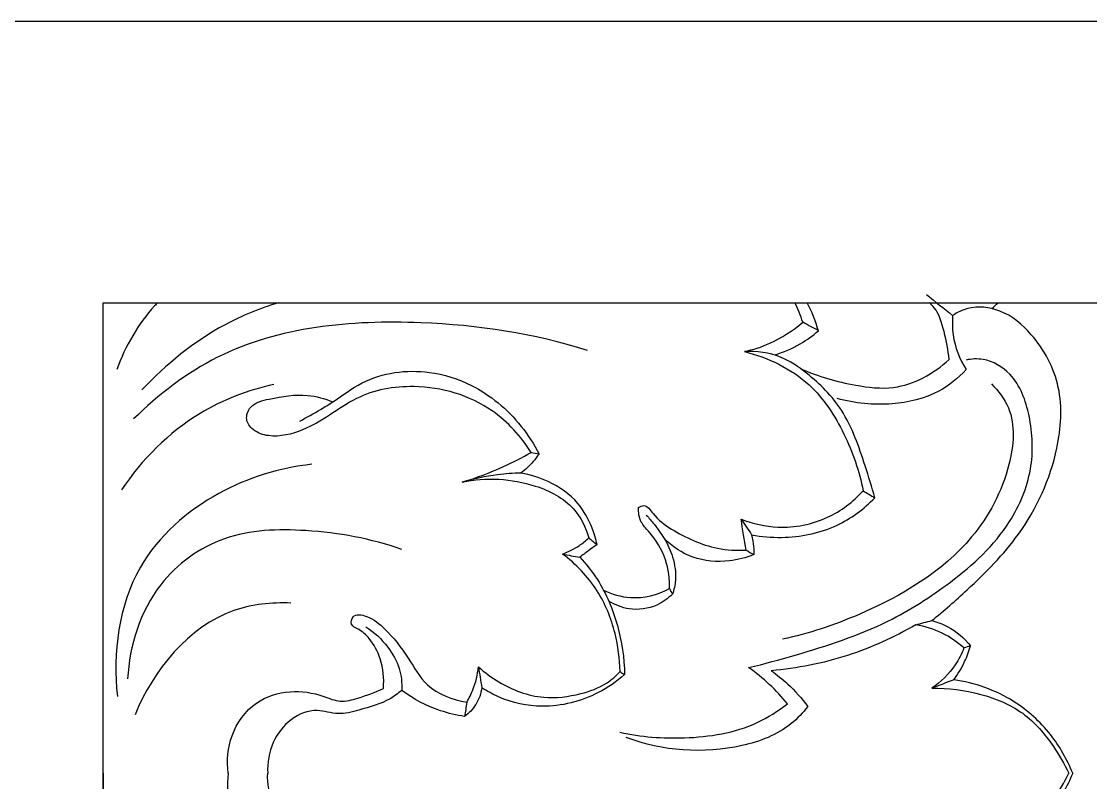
# Model space of a CAD drawing. Header units: millimetres. Extents: x 136 to 706, y -14994 to -14614.
# Drawn here: x 374 to 427.1, y -14652.3 to -14614.5 of the extents above; entities that cross this region are included whole.
import ezdxf

# ---------------------------------------------------------------- set-up
doc = ezdxf.new("R2010")
doc.units = ezdxf.units.MM
doc.layers.add('кривые', color=7, linetype='Continuous', true_color=0xffffff)

msp = doc.modelspace()

# ---------------------------------------------------------------- linework, layer by layer
at = {"color": 7, "lineweight": 30}
msp.add_line((378.058, -14628.47), (458.058, -14628.47), dxfattribs=at)
at = {"color": 6, "ltscale": 1000}
msp.add_lwpolyline([(136.371, -14994.499), (706.371, -14994.499), (706.371, -14614.499), (136.371, -14614.499)], close=True, dxfattribs=at)
at = {"color": 7, "lineweight": 30}
msp.add_lwpolyline([(375.058, -14819.152), (375.058, -14781.759), (378.058, -14781.759), (378.058, -14628.47)], dxfattribs=at)
at = {"layer": 'кривые', "color": 7}
for q in [(378.058, -14628.47), (378.058, -14716.799)]:
    msp.add_line((378.058, -14651.839), q, dxfattribs=at)
for points in [[(418.944, -14628.069), (419.377, -14628.415), (419.811, -14628.761), (420.244, -14629.106)], [(412.798, -14629.44), (412.701, -14629.108), (412.573, -14628.78), (412.412, -14628.47)], [(413.579, -14629.863), (413.44, -14629.383), (413.254, -14628.912), (413.015, -14628.47)], [(422.186, -14628.762), (422.295, -14628.667), (422.402, -14628.57), (422.507, -14628.47)], [(413.579, -14629.863), (413.319, -14629.722), (413.059, -14629.581), (412.798, -14629.44)], [(399.315, -14635.905), (399.445, -14635.934), (399.576, -14635.962), (399.706, -14635.991)], [(415.8, -14637.816), (415.993, -14637.931), (416.187, -14638.046), (416.381, -14638.162)], [(409.739, -14639.227), (409.914, -14639.486), (410.09, -14639.744), (410.265, -14640.002)], [(409.988, -14640.763), (409.905, -14640.251), (409.822, -14639.739), (409.739, -14639.227)], [(402.179, -14640.153), (402.316, -14640.263), (402.452, -14640.374), (402.589, -14640.484)], [(409.988, -14640.763), (410.117, -14640.837), (410.246, -14640.911), (410.376, -14640.984)], [(400.879, -14640.956), (401.162, -14641.009), (401.445, -14641.063), (401.728, -14641.116)], [(406.183, -14642.673), (406.233, -14642.763), (406.282, -14642.854), (406.332, -14642.944)], [(418.418, -14644.465), (418.681, -14644.396), (418.944, -14644.327), (419.206, -14644.258)], [(421.132, -14645.516), (421.023, -14645.549), (420.915, -14645.583), (420.807, -14645.616)], [(396.7, -14646.559), (396.756, -14646.904), (396.812, -14647.249), (396.868, -14647.594)], [(403.729, -14646.795), (403.805, -14646.843), (403.881, -14646.892), (403.957, -14646.94)], [(420.302, -14647.197), (419.936, -14647.339), (419.57, -14647.481), (419.204, -14647.623)], [(396.119, -14648.317), (396.084, -14648.551), (396.05, -14648.786), (396.015, -14649.021)]]:
    msp.add_open_spline(points, degree=3, dxfattribs=at)
for points, knots in [([(380.77, -14628.47), (380.72, -14628.522), (379.83, -14629.466), (379.17, -14630.639), (378.739, -14631.788)], [20.303006, 20.303006, 20.303006, 20.303006, 20.518364, 24.203506, 24.203506, 24.203506, 24.203506]), ([(386.774, -14628.47), (385.856, -14628.757), (383.346, -14629.767), (381.192, -14631.532), (379.984, -14632.797)], [13.179983, 13.179983, 13.179983, 13.179983, 16.068099, 21.323137, 21.323137, 21.323137, 21.323137]), ([(420.064, -14631.293), (420.031, -14630.825), (419.843, -14629.974), (419.55, -14628.9), (419.18, -14628.56), (419.099, -14628.47)], [7.823696, 7.823696, 7.823696, 7.823696, 9.231688, 10.518322, 10.876352, 10.876352, 10.876352, 10.876352]), ([(419.206, -14644.258), (419.813, -14643.776), (421.334, -14642.435), (423.887, -14639.872), (425.52, -14636.303), (425.772, -14632.649), (424.481, -14630.213), (422.781, -14628.769), (421.214, -14628.592), (420.472, -14628.953), (420.244, -14629.106)], [-21.131556, -21.131556, -21.131556, -21.131556, -18.803336, -15.037432, -10.347933, -7.326264, -4.382459, -2.423046, -0.824592, 0, 0, 0, 0]), ([(420.244, -14629.106), (420.218, -14629.428), (420.239, -14630.369), (420.587, -14631.272), (420.908, -14631.791)], [0, 0, 0, 0, 0.970402, 2.803121, 2.803121, 2.803121, 2.803121]), ([(402.112, -14630.846), (399.448, -14629.999), (393.304, -14629.066), (384.986, -14629.819), (380.809, -14633.034), (379.58, -14634.243)], [0, 0, 0, 0, 8.399543, 18.64848, 23.828731, 23.828731, 23.828731, 23.828731]), ([(409.905, -14630.898), (410.335, -14630.804), (411.378, -14630.468), (412.309, -14629.865), (412.798, -14629.44)], [10.534216, 10.534216, 10.534216, 10.534216, 11.856507, 13.804094, 13.804094, 13.804094, 13.804094]), ([(411.417, -14631.06), (411.854, -14630.93), (412.625, -14630.601), (413.299, -14630.11), (413.579, -14629.863)], [-2.489909, -2.489909, -2.489909, -2.489909, -1.119212, 0, 0, 0, 0]), ([(416.381, -14638.162), (416.241, -14637.626), (415.767, -14636.154), (414.988, -14633.836), (413.296, -14632.141), (411.666, -14631.021), (410.511, -14630.871), (409.905, -14630.898)], [0, 0, 0, 0, 1.665257, 4.663866, 7.190781, 8.71211, 10.534216, 10.534216, 10.534216, 10.534216]), ([(409.905, -14630.898), (411.074, -14631.19), (413.18, -14632.196), (414.955, -14634.945), (415.615, -14636.84), (415.8, -14637.816)], [-9.595063, -9.595063, -9.595063, -9.595063, -5.975594, -2.984198, 0, 0, 0, 0]), ([(410.116, -14646.596), (410.892, -14646.411), (413.233, -14645.761), (416.74, -14644.63), (420.339, -14642.335), (423.014, -14639.889), (424.297, -14636.818), (424.189, -14634.207), (423.433, -14632.078), (421.992, -14631.218), (421.184, -14631.263), (420.908, -14631.32)], [11.328003, 11.328003, 11.328003, 11.328003, 13.724703, 18.639097, 22.299503, 26.503362, 29.308175, 31.969664, 34.245036, 35.764599, 36.610344, 36.610344, 36.610344, 36.610344]), ([(387.825, -14634.352), (388.176, -14634.168), (388.729, -14633.856), (389.764, -14633.227), (391.306, -14632.023), (393.907, -14631.68), (395.697, -14632.253), (396.348, -14632.581)], [0, 0, 0, 0, 1.191157, 1.90489, 3.639952, 7.020802, 9.21226, 9.21226, 9.21226, 9.21226]), ([(412.703, -14631.749), (413.567, -14632.142), (415.095, -14632.562), (417.727, -14632.884), (419.309, -14631.989), (420.064, -14631.293)], [0, 0, 0, 0, 2.849674, 4.737514, 7.823696, 7.823696, 7.823696, 7.823696]), ([(420.908, -14631.791), (420.519, -14632.218), (419.43, -14633.117), (417.129, -14633.639), (415.394, -14633.478), (414.516, -14633.23)], [2.803121, 2.803121, 2.803121, 2.803121, 4.538763, 6.935462, 9.678003, 9.678003, 9.678003, 9.678003]), ([(386.541, -14632.528), (385.26, -14632.814), (382.276, -14633.947), (379.981, -14636.263), (378.975, -14637.774)], [0, 0, 0, 0, 3.946447, 9.400617, 9.400617, 9.400617, 9.400617]), ([(399.315, -14635.905), (398.811, -14635.109), (397.22, -14633.348), (393.892, -14632.373), (390.978, -14632.897), (389.328, -14634.065), (387.956, -14634.876), (386.571, -14635.22), (385.535, -14634.888), (385.081, -14634.274), (385.393, -14633.462), (386.639, -14633.179), (388.009, -14632.941), (389.07, -14633.235), (389.469, -14633.397)], [0, 0, 0, 0, 2.83315, 6.896154, 9.825835, 11.387281, 12.91899, 14.634434, 15.459953, 16.065695, 16.688182, 17.700244, 19.618006, 20.911425, 20.911425, 20.911425, 20.911425]), ([(396.348, -14632.581), (396.818, -14632.824), (398.184, -14633.702), (399.214, -14635.024), (399.706, -14635.991)], [9.21226, 9.21226, 9.21226, 9.21226, 10.799876, 14.059291, 14.059291, 14.059291, 14.059291]), ([(422.167, -14632.496), (422.517, -14632.84), (423.415, -14634.033), (423.147, -14637.022), (420.958, -14641.109), (416.498, -14643.764), (413.103, -14644.907), (411.804, -14645.185)], [0, 0, 0, 0, 1.472391, 4.285545, 8.338777, 15.134471, 19.126627, 19.126627, 19.126627, 19.126627]), ([(395.892, -14637.386), (396.592, -14637.174), (397.762, -14636.733), (398.87, -14636.162), (399.315, -14635.905)], [0, 0, 0, 0, 2.19745, 3.74065, 3.74065, 3.74065, 3.74065]), ([(399.706, -14635.991), (399.618, -14636.118), (399.35, -14636.462), (399.03, -14636.762), (398.809, -14636.932)], [4.14171, 4.14171, 4.14171, 4.14171, 4.60869, 5.447476, 5.447476, 5.447476, 5.447476]), ([(388.425, -14636.496), (386.825, -14636.672), (383.508, -14637.695), (379.077, -14641.563), (378.531, -14645.87), (378.773, -14648.031)], [0, 0, 0, 0, 4.836088, 10.197122, 16.731112, 16.731112, 16.731112, 16.731112]), ([(398.809, -14636.932), (398.421, -14636.942), (397.436, -14637.016), (396.466, -14637.219), (395.892, -14637.386)], [6.049918, 6.049918, 6.049918, 6.049918, 7.216828, 9.012067, 9.012067, 9.012067, 9.012067]), ([(402.589, -14640.484), (402.534, -14640.221), (402.316, -14639.495), (401.655, -14638.262), (400.315, -14637.342), (399.275, -14637.011), (398.809, -14636.932)], [0.52713, 0.52713, 0.52713, 0.52713, 1.333378, 2.801258, 4.629162, 6.049918, 6.049918, 6.049918, 6.049918]), ([(395.892, -14637.386), (397.077, -14637.132), (399.108, -14637.234), (401.438, -14638.423), (402.028, -14639.632), (402.179, -14640.153)], [9.012067, 9.012067, 9.012067, 9.012067, 12.652833, 14.865351, 16.495623, 16.495623, 16.495623, 16.495623]), ([(409.739, -14639.227), (410.319, -14639.452), (411.772, -14639.772), (414.015, -14639.342), (415.303, -14638.358), (415.8, -14637.816)], [0, 0, 0, 0, 1.869853, 4.38367, 6.592539, 6.592539, 6.592539, 6.592539]), ([(410.265, -14640.002), (410.752, -14640.093), (412.182, -14640.211), (414.425, -14639.775), (415.837, -14638.721), (416.381, -14638.162)], [-6.637886, -6.637886, -6.637886, -6.637886, -5.149927, -2.34224, 0, 0, 0, 0]), ([(406.183, -14642.673), (406.201, -14642.193), (406.073, -14641.139), (405.412, -14640.073), (404.7, -14639.359), (404.636, -14638.89), (404.647, -14638.646)], [0, 0, 0, 0, 1.440418, 3.099239, 3.681407, 4.415186, 4.415186, 4.415186, 4.415186]), ([(404.647, -14638.646), (404.725, -14638.594), (405.034, -14638.452), (405.492, -14639.181), (406.584, -14639.959), (408.208, -14640.713), (409.517, -14640.784), (409.988, -14640.763)], [4.415186, 4.415186, 4.415186, 4.415186, 4.695774, 5.295489, 6.49492, 8.986023, 10.402785, 10.402785, 10.402785, 10.402785]), ([(405.035, -14639.02), (405.169, -14639.167), (405.485, -14639.539), (405.767, -14639.938), (405.92, -14640.182)], [-1.464766, -1.464766, -1.464766, -1.464766, -0.865051, 0, 0, 0, 0]), ([(392.897, -14640.734), (391.372, -14640.18), (388.423, -14639.658), (384.025, -14639.785), (380.309, -14642.47), (379.371, -14645.507), (379.277, -14647.157)], [0, 0, 0, 0, 4.874637, 8.936384, 12.843834, 17.80771, 17.80771, 17.80771, 17.80771]), ([(400.879, -14640.956), (401.17, -14640.846), (401.631, -14640.609), (402.032, -14640.289), (402.179, -14640.153)], [0, 0, 0, 0, 0.93585, 1.537484, 1.537484, 1.537484, 1.537484]), ([(405.92, -14640.182), (406.099, -14640.468), (406.399, -14641.138), (406.55, -14642.111), (406.408, -14642.725), (406.332, -14642.944)], [0, 0, 0, 0, 1.013393, 2.185361, 2.88154, 2.88154, 2.88154, 2.88154]), ([(410.376, -14640.984), (409.987, -14641.139), (408.983, -14641.389), (407.332, -14641.275), (406.321, -14640.582), (405.92, -14640.182)], [10.849667, 10.849667, 10.849667, 10.849667, 12.106633, 13.930846, 15.633537, 15.633537, 15.633537, 15.633537]), ([(410.265, -14640.002), (410.312, -14640.193), (410.367, -14640.52), (410.378, -14640.851), (410.376, -14640.984)], [2.4960422, 2.4960422, 2.4960422, 2.4960422, 3.0860737, 3.4881721, 3.4881721, 3.4881721, 3.4881721]), ([(402.589, -14640.484), (402.446, -14640.586), (402.158, -14640.794), (401.872, -14641.007), (401.728, -14641.116)], [0, 0, 0, 0, 0.527358, 1.069372, 1.069372, 1.069372, 1.069372]), ([(403.729, -14646.795), (403.721, -14646.157), (403.534, -14644.749), (402.682, -14642.638), (401.541, -14641.453), (400.879, -14640.956)], [0, 0, 0, 0, 1.914756, 4.231069, 6.721132, 6.721132, 6.721132, 6.721132]), ([(401.728, -14641.116), (402.052, -14641.458), (402.867, -14642.481), (403.694, -14644.47), (403.941, -14646.118), (403.957, -14646.94)], [7.587287, 7.587287, 7.587287, 7.587287, 9.00311, 11.486375, 13.957808, 13.957808, 13.957808, 13.957808]), ([(402.907, -14642.746), (403.323, -14642.948), (404.434, -14643.283), (405.595, -14642.978), (406.183, -14642.673)], [0, 0, 0, 0, 1.390976, 3.38102, 3.38102, 3.38102, 3.38102]), ([(406.332, -14642.944), (406.109, -14643.167), (405.461, -14643.633), (404.265, -14643.802), (403.48, -14643.483), (403.179, -14643.293)], [3.691112, 3.691112, 3.691112, 3.691112, 4.637682, 6.034683, 7.104071, 7.104071, 7.104071, 7.104071]), ([(387.382, -14643.39), (386.433, -14643.355), (383.008, -14643.674), (380.548, -14646.737), (379.647, -14648.939)], [0, 0, 0, 0, 2.853267, 10.000395, 10.000395, 10.000395, 10.000395]), ([(391.982, -14647.625), (392.023, -14647.135), (391.927, -14646.245), (391.406, -14645.214), (390.848, -14644.728), (390.321, -14644.507), (390.453, -14643.87), (391.366, -14644.066), (392.24, -14644.797), (393.208, -14646.032), (394.124, -14647.717), (395.416, -14648.201), (396.119, -14648.317)], [10.456371, 10.456371, 10.456371, 10.456371, 11.93462, 13.081509, 13.800083, 14.2048, 14.585306, 15.250597, 16.338279, 18.221078, 19.848107, 21.98814, 21.98814, 21.98814, 21.98814]), ([(418.418, -14644.465), (417.348, -14645.09), (415.025, -14646.142), (412.521, -14646.637), (411.237, -14646.748)], [12.752306, 12.752306, 12.752306, 12.752306, 16.473816, 20.346433, 20.346433, 20.346433, 20.346433]), ([(420.807, -14645.616), (420.483, -14645.328), (419.736, -14644.816), (418.871, -14644.544), (418.418, -14644.465)], [10.069734, 10.069734, 10.069734, 10.069734, 11.371033, 12.752306, 12.752306, 12.752306, 12.752306]), ([(419.206, -14644.258), (419.481, -14644.328), (420.214, -14644.604), (420.824, -14645.13), (421.132, -14645.516)], [0, 0, 0, 0, 0.851116, 2.332815, 2.332815, 2.332815, 2.332815]), ([(391.11, -14644.565), (391.526, -14644.836), (392.192, -14645.461), (392.832, -14646.579), (392.909, -14647.362), (392.89, -14647.727)], [-3.789841, -3.789841, -3.789841, -3.789841, -2.29963, -1.097083, 0, 0, 0, 0]), ([(420.302, -14647.197), (420.511, -14646.917), (420.837, -14646.375), (421.056, -14645.784), (421.132, -14645.516)], [7.843582, 7.843582, 7.843582, 7.843582, 8.890761, 9.728913, 9.728913, 9.728913, 9.728913]), ([(420.807, -14645.616), (420.692, -14645.911), (420.294, -14646.687), (419.657, -14647.312), (419.204, -14647.623)], [0, 0, 0, 0, 0.94884, 2.599697, 2.599697, 2.599697, 2.599697]), ([(396.119, -14648.317), (396.236, -14648.118), (396.511, -14647.559), (396.658, -14646.947), (396.7, -14646.559)], [21.98814, 21.98814, 21.98814, 21.98814, 22.682248, 23.85185, 23.85185, 23.85185, 23.85185]), ([(396.7, -14646.559), (397.009, -14646.842), (397.981, -14647.557), (399.759, -14648.224), (401.642, -14647.982), (402.955, -14647.514), (403.531, -14647.009), (403.729, -14646.795)], [0, 0, 0, 0, 1.258264, 3.615866, 5.46766, 6.859811, 7.734574, 7.734574, 7.734574, 7.734574]), ([(412.039, -14648.395), (411.763, -14648.052), (411.162, -14647.404), (410.476, -14646.848), (410.116, -14646.596)], [8.684143, 8.684143, 8.684143, 8.684143, 10.007853, 11.328003, 11.328003, 11.328003, 11.328003]), ([(403.957, -14646.94), (403.56, -14647.29), (402.327, -14648.142), (400.08, -14648.712), (398.057, -14648.28), (397.131, -14647.769), (396.868, -14647.594)], [8.004967, 8.004967, 8.004967, 8.004967, 9.594154, 12.466277, 14.680532, 15.629727, 15.629727, 15.629727, 15.629727]), ([(411.237, -14646.748), (411.522, -14646.952), (412.182, -14647.487), (412.751, -14648.122), (413.049, -14648.519)], [20.346433, 20.346433, 20.346433, 20.346433, 21.400402, 22.891841, 22.891841, 22.891841, 22.891841]), ([(426.205, -14651.839), (425.929, -14651.155), (425.14, -14649.783), (423.177, -14647.99), (421.343, -14647.351), (420.302, -14647.197)], [0, 0, 0, 0, 2.217713, 4.681078, 7.843582, 7.843582, 7.843582, 7.843582]), ([(384.275, -14651.839), (384.198, -14651.22), (384.312, -14649.875), (385.489, -14648.236), (387.325, -14647.656), (388.761, -14647.883), (389.84, -14648.365), (390.876, -14648.065), (391.578, -14647.833), (391.982, -14647.625)], [0, 0, 0, 0, 1.874792, 3.901086, 5.662124, 7.355316, 8.206154, 9.092367, 10.456371, 10.456371, 10.456371, 10.456371]), ([(392.89, -14647.727), (392.71, -14647.879), (392.071, -14648.353), (390.964, -14648.646), (389.728, -14648.995), (388.587, -14648.567), (387.291, -14649.108), (386.387, -14650.3), (386.213, -14651.323), (386.235, -14651.839)], [0, 0, 0, 0, 0.707126, 2.361227, 3.414527, 4.464346, 5.840997, 7.272951, 8.82457, 8.82457, 8.82457, 8.82457]), ([(396.015, -14649.021), (395.609, -14648.961), (394.498, -14648.698), (393.474, -14648.156), (392.89, -14647.727)], [0, 0, 0, 0, 1.234262, 3.411567, 3.411567, 3.411567, 3.411567]), ([(396.868, -14647.594), (396.824, -14647.888), (396.635, -14648.443), (396.231, -14648.861), (396.015, -14649.021)], [24.901905, 24.901905, 24.901905, 24.901905, 25.79408, 26.601638, 26.601638, 26.601638, 26.601638]), ([(419.204, -14647.623), (420.021, -14647.602), (421.602, -14647.811), (423.819, -14648.707), (425.156, -14650.292), (425.793, -14651.377), (426.007, -14651.839)], [1.179786, 1.179786, 1.179786, 1.179786, 3.634252, 5.92501, 8.172825, 9.70356, 9.70356, 9.70356, 9.70356]), ([(403.723, -14649.806), (404.772, -14650.038), (407.082, -14650.215), (410.026, -14649.745), (411.577, -14648.755), (412.039, -14648.395)], [0, 0, 0, 0, 3.2268, 6.922967, 8.684143, 8.684143, 8.684143, 8.684143]), ([(413.049, -14648.519), (412.811, -14648.834), (411.922, -14649.795), (408.818, -14650.976), (405.838, -14650.742), (404.041, -14650.069)], [22.891841, 22.891841, 22.891841, 22.891841, 24.077829, 26.763772, 32.528545, 32.528545, 32.528545, 32.528545]), ([(384.275, -14651.839), (384.198, -14652.458), (384.312, -14653.803), (385.489, -14655.442), (387.325, -14656.022), (388.761, -14655.796), (389.84, -14655.313), (390.876, -14655.613), (391.578, -14655.845), (391.982, -14656.053)], [0, 0, 0, 0, 1.874792, 3.901086, 5.662124, 7.355316, 8.206154, 9.092367, 10.456371, 10.456371, 10.456371, 10.456371]), ([(392.89, -14655.951), (392.71, -14655.799), (392.071, -14655.325), (390.964, -14655.032), (389.728, -14654.684), (388.587, -14655.111), (387.291, -14654.57), (386.387, -14653.378), (386.213, -14652.355), (386.235, -14651.839)], [0, 0, 0, 0, 0.707126, 2.361227, 3.414527, 4.464346, 5.840997, 7.272951, 8.82457, 8.82457, 8.82457, 8.82457]), ([(419.204, -14656.056), (420.021, -14656.076), (421.602, -14655.867), (423.819, -14654.971), (425.156, -14653.386), (425.793, -14652.302), (426.007, -14651.839)], [1.179786, 1.179786, 1.179786, 1.179786, 3.634252, 5.92501, 8.172825, 9.70356, 9.70356, 9.70356, 9.70356]), ([(426.205, -14651.839), (425.929, -14652.523), (425.14, -14653.895), (423.177, -14655.689), (421.343, -14656.327), (420.302, -14656.481)], [0, 0, 0, 0, 2.217713, 4.681078, 7.843582, 7.843582, 7.843582, 7.843582])]:
    msp.add_open_spline(points, degree=3, knots=knots, dxfattribs=at)

doc.saveas('drawing.dxf')
